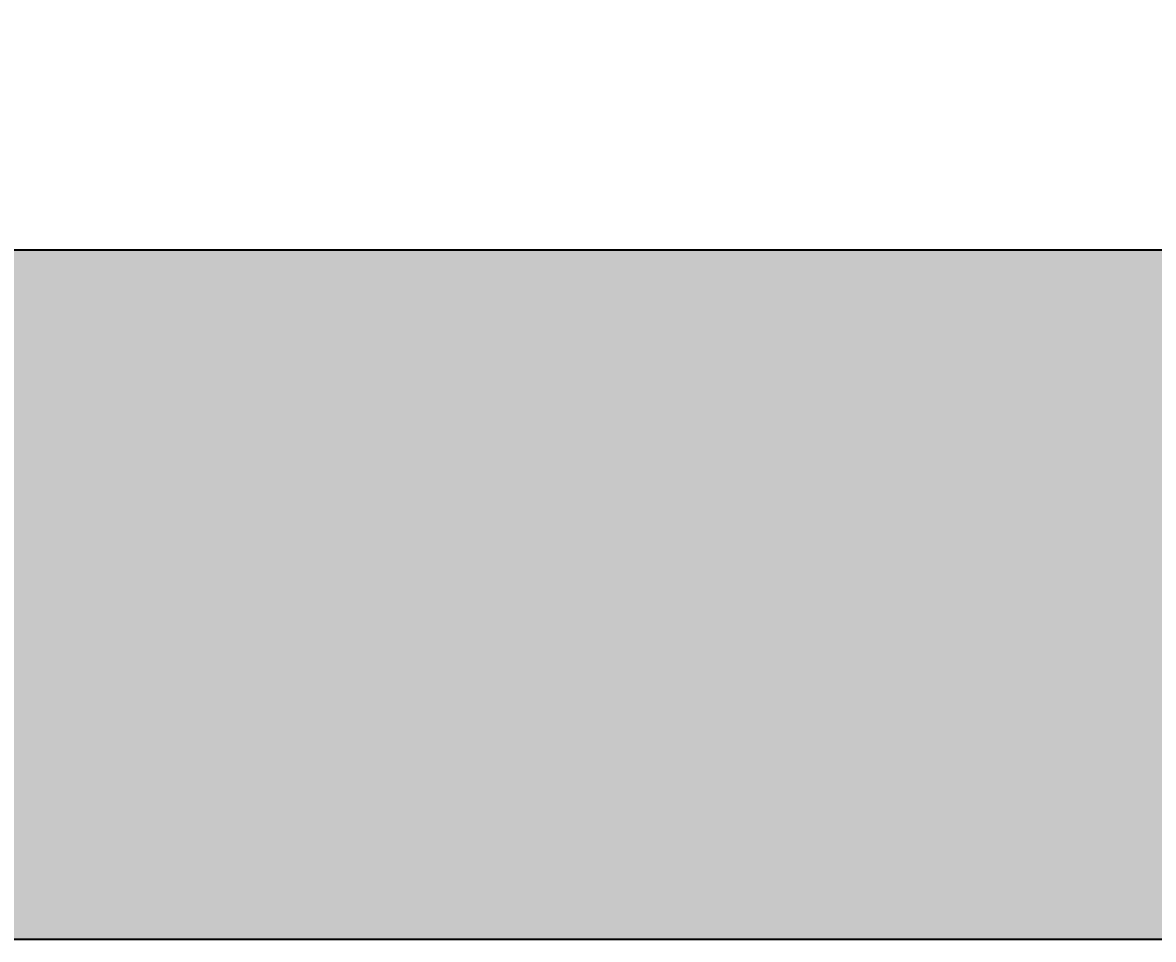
# Model space of a CAD drawing. Extents: x -74236 to 286982, y -14633 to 132816.
# Drawn here: x 119797.5 to 120191.4, y 103594.6 to 103913.8 of the extents above; entities that cross this region are included whole.
import ezdxf

# ---------------------------------------------------------------- set-up
doc = ezdxf.new("R2010")
doc.units = 0
doc.header["$LTSCALE"] = 10
doc.header["$MEASUREMENT"] = 0
doc.header["$PDSIZE"] = 5
for name, color, linetype in [('1活动家具', 4, 'Continuous'), ('图框', 4, 'Continuous'), ('家具尺寸', 7, 'Continuous')]:
    doc.layers.add(name, color=color, linetype=linetype)
doc.styles.get("Standard").update_dxf_attribs({"font": 'gbenor.shx', "bigfont": 'gbcbig.shx'})
doc.dimstyles.new('wl20', dxfattribs={"dimscale": 60, "dimtxt": 1.8, "dimasz": 0.03, "dimexe": 0, "dimexo": 0.625, "dimgap": 0.2, "dimtad": 1, "dimdec": 0, "dimrnd": 0.05, "dimdsep": 46, "dimtxsty": 'Standard', "dimblk": 'BZ', "dimcen": 0.06, "dimclrd": 127, "dimclre": 127, "dimclrt": 1, "dimadec": 0, "dimazin": 0, "dimtfac": 1, "dimtdec": 0, "dimtix": 1, "dimtmove": 2, "dimatfit": 3, "dimldrblk": 'jt', "dimfxl": 1, "dimtvp": 1, "dimtfill": 1, "dimtolj": 1, "dimtzin": 0, "dimarcsym": 0})

# ---------------------------------------------------------------- blocks, each defined once
blk = doc.blocks.new('fdgfsz')
h = blk.add_hatch(color=8)
h.paths.add_polyline_path([(146972.23, 89457.64), (147782.23, 89457.64), (147782.23, 89697.64), (146732.23, 89697.64), (146732.23, 87787.64), (143382.23, 87787.64), (143382.23, 87951.66), (143142.23, 87985.84), (143142.23, 87547.64), (146972.23, 87547.64)])
h.paths.add_polyline_path([(143382.23, 88607.64), (143142.23, 88607.64), (143142.23, 88117.51), (143382.23, 88151.69)], flags=17)
at = {"color": 8}
for p, q in [((146732.23, 87787.64), (143382.23, 87787.64)), ((146972.23, 87547.64), (143142.23, 87547.64))]:
    blk.add_line(p, q, dxfattribs=at)
at = {"layer": '1活动家具', "color": 8}
blk.add_line((144932.23, 87787.64), (143432.23, 87787.64), dxfattribs=at)
blk = doc.blocks.new('BZ')
at = {"layer": '图框', "linetype": 'Continuous'}
blk.add_hatch(color=2, dxfattribs=at).paths.add_polyline_path([(9.59, 6.47), (6.57, 9.41), (-10.49, -7.49), (-7.44, -10.7)])
blk.add_lwpolyline([(-7.44, -10.7), (9.59, 6.47), (6.57, 9.41), (-10.49, -7.49), (-7.44, -10.7)], dxfattribs=at)
blk = doc.blocks.new('*D598')
at = {"layer": 'Defpoints', "color": 0, "transparency": 16777216}
for p in [(120143.95, 105934.6), (120327.28, 105934.6), (120235.61, 103834.6)]:
    blk.add_point(p, dxfattribs=at)
at = {"layer": '家具尺寸', "color": 127, "lineweight": -2, "transparency": 16777216}
for p, q in [((120181.45, 105934.6), (120327.28, 105934.6)), ((120327.28, 103836.4), (120327.28, 105932.8)), ((120273.11, 103834.6), (120327.28, 103834.6))]:
    blk.add_line(p, q, dxfattribs=at)
at = {"layer": '家具尺寸', "color": 127, "lineweight": -2, "transparency": 16777216, "xscale": 1.8, "yscale": 1.8, "zscale": 1.8}
for p, rotation in [((120327.28, 105934.6), 90), ((120327.28, 103834.6), 270)]:
    blk.add_blockref('BZ', p, dxfattribs=dict(at, rotation=rotation))
at = {"layer": '家具尺寸', "color": 1, "transparency": 16777216, "insert": (120210.28, 104884.6), "char_height": 210, "attachment_point": 5, "rotation": 90, "bg_fill": 3, "box_fill_scale": 1.25, "bg_fill_color": 256, "bg_fill_true_color": 13158600, "bg_fill_transparency": 0}
blk.add_mtext('\\A1;2100', dxfattribs=at)
blk = doc.blocks.new('jt')
at = {"layer": '图框', "linetype": 'Continuous'}
blk.add_hatch(color=2, dxfattribs=at).paths.add_polyline_path([(-22, 17.67), (-16.75, 22.22), (0, 0), (-16.7, -22.03), (-22.01, -17.6), (-5.68, -0.01)])
blk.add_lwpolyline([(-22, 17.67), (-16.75, 22.22), (0, 0), (-16.7, -22.03), (-22.01, -17.6), (-5.68, -0.01), (-22, 17.67)], dxfattribs=at)

msp = doc.modelspace()

# ---------------------------------------------------------------- block references
at = {"color": 253}
msp.add_blockref('fdgfsz', (-24417.19, 16046.96), dxfattribs=at)

# ---------------------------------------------------------------- next in the draw order: dimensions: what is measured, and where the dimension line sits
at = {"layer": '家具尺寸', "color": 6}
dim = msp.add_linear_dim(base=(120327.28, 105934.6), p1=(120235.61, 103834.6), p2=(120143.95, 105934.6), angle=90, dimstyle='wl20', override={"dimtxt": 3.5, "dimfxl": 300, "dimfxlon": 1, "dimarcsym": 1}, dxfattribs=at)
dim.commit()
dim.dimension.update_dxf_attribs({"geometry": '*D598', "text_midpoint": (120210.28, 104884.6)})

doc.saveas('drawing.dxf')
